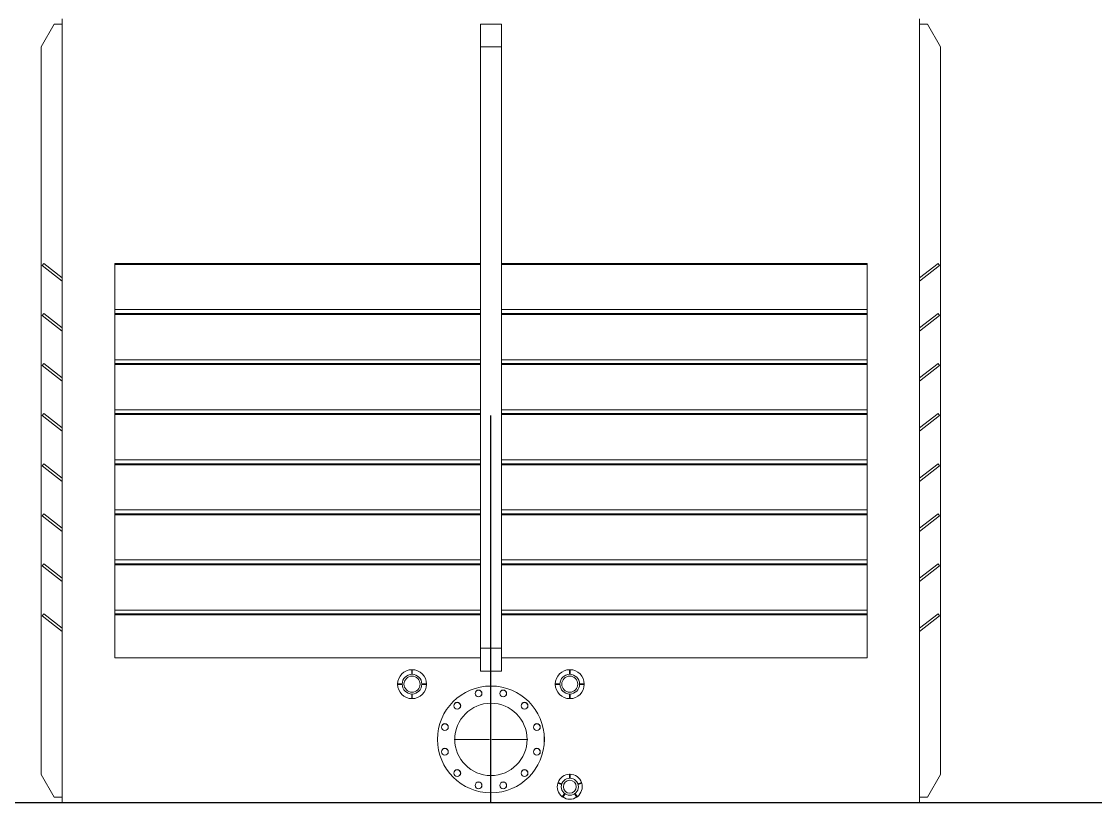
# Model space of a CAD drawing. Header units: millimetres. Extents: x 2513 to 2669, y 1505 to 1675.
# Drawn here: x 2524.615 to 2527.626, y 1509.008 to 1511.198 of the extents above; entities that cross this region are included whole.
import ezdxf

# ---------------------------------------------------------------- set-up
doc = ezdxf.new("R2010")
doc.units = ezdxf.units.MM

# ---------------------------------------------------------------- blocks, each defined once
blk = doc.blocks.new('SW_CENTERMARKSYMBOL_1')
at = {"color": 0, "linetype": 'Continuous', "lineweight": 0}
for p, q in [((0, 5), (0, 140)), ((-5, 0), (-140, 0)), ((0, 0), (-2.5, 0)), ((0, 0), (0, 2.5)), ((0, 0), (0, -2.5)), ((0, 0), (2.5, 0)), ((5, 0), (140, 0)), ((0, -5), (0, -140))]:
    blk.add_line(p, q, dxfattribs=at)

msp = doc.modelspace()

# ---------------------------------------------------------------- linework, layer by layer
at = {"color": 7, "linetype": 'Continuous', "lineweight": 15}
for p, q in [((2524.7289, 1511.2049), (2524.7289, 1509.0078)), ((2527.1325, 1511.2049), (2527.1325, 1509.0078)), ((2524.7067, 1511.1902), (2524.6699, 1511.1263)), ((2524.7067, 1511.1902), (2524.7289, 1511.1902)), ((2525.9012, 1511.1263), (2525.9012, 1511.1902)), ((2525.9012, 1511.1902), (2525.9601, 1511.1902)), ((2525.9601, 1511.1902), (2525.9601, 1511.1263)), ((2527.1546, 1511.1902), (2527.1325, 1511.1902)), ((2527.1914, 1511.1263), (2527.1546, 1511.1902)), ((2524.6699, 1509.0864), (2524.6699, 1511.1263)), ((2525.9601, 1511.1263), (2525.9012, 1511.1263)), ((2525.9012, 1511.1263), (2525.9012, 1509.4403)), ((2525.9601, 1509.4403), (2525.9601, 1511.1263)), ((2527.1914, 1509.0864), (2527.1914, 1511.1263)), ((2524.6727, 1510.5134), (2524.6772, 1510.5192)), ((2524.7289, 1510.4696), (2524.6727, 1510.5134)), ((2524.6772, 1510.5192), (2524.7289, 1510.4789)), ((2524.8763, 1510.5192), (2525.9012, 1510.5192)), ((2524.8763, 1510.5163), (2524.8763, 1510.5192)), ((2524.8763, 1510.5163), (2525.9012, 1510.5163)), ((2524.8763, 1510.4742), (2524.8763, 1510.5163)), ((2525.9601, 1510.5192), (2526.985, 1510.5192)), ((2525.9601, 1510.5163), (2526.985, 1510.5163)), ((2526.985, 1510.5163), (2526.985, 1510.5192)), ((2526.985, 1510.4742), (2526.985, 1510.5163)), ((2527.1841, 1510.5192), (2527.1325, 1510.4789)), ((2527.1325, 1510.4696), (2527.1886, 1510.5134)), ((2527.1886, 1510.5134), (2527.1841, 1510.5192)), ((2524.8763, 1510.4742), (2524.8763, 1510.3789)), ((2526.985, 1510.4742), (2526.985, 1510.3789)), ((2524.8763, 1510.3896), (2525.9012, 1510.3896)), ((2525.9601, 1510.3896), (2526.985, 1510.3896)), ((2524.6727, 1510.3731), (2524.6772, 1510.3789)), ((2524.7289, 1510.3292), (2524.6727, 1510.3731)), ((2524.6772, 1510.3789), (2524.7289, 1510.3386)), ((2524.8763, 1510.3789), (2525.9012, 1510.3789)), ((2524.8763, 1510.376), (2524.8763, 1510.3789)), ((2524.8763, 1510.376), (2525.9012, 1510.376)), ((2524.8763, 1510.3339), (2524.8763, 1510.376)), ((2525.9601, 1510.3789), (2526.985, 1510.3789)), ((2525.9601, 1510.376), (2526.985, 1510.376)), ((2526.985, 1510.376), (2526.985, 1510.3789)), ((2526.985, 1510.3339), (2526.985, 1510.376)), ((2527.1841, 1510.3789), (2527.1325, 1510.3386)), ((2527.1325, 1510.3292), (2527.1886, 1510.3731)), ((2527.1886, 1510.3731), (2527.1841, 1510.3789)), ((2524.8763, 1510.3339), (2524.8763, 1510.2385)), ((2526.985, 1510.3339), (2526.985, 1510.2385)), ((2524.6727, 1510.2327), (2524.6772, 1510.2385)), ((2524.6772, 1510.2385), (2524.7289, 1510.1982)), ((2524.8763, 1510.2493), (2525.9012, 1510.2493)), ((2524.8763, 1510.2385), (2525.9012, 1510.2385)), ((2524.8763, 1510.2356), (2524.8763, 1510.2385)), ((2524.8763, 1510.2356), (2525.9012, 1510.2356)), ((2524.8763, 1510.1935), (2524.8763, 1510.2356)), ((2525.9601, 1510.2493), (2526.985, 1510.2493)), ((2525.9601, 1510.2385), (2526.985, 1510.2385)), ((2525.9601, 1510.2356), (2526.985, 1510.2356)), ((2526.985, 1510.2356), (2526.985, 1510.2385)), ((2526.985, 1510.1935), (2526.985, 1510.2356)), ((2527.1841, 1510.2385), (2527.1325, 1510.1982)), ((2527.1886, 1510.2327), (2527.1841, 1510.2385)), ((2524.7289, 1510.1889), (2524.6727, 1510.2327)), ((2527.1325, 1510.1889), (2527.1886, 1510.2327)), ((2524.8763, 1510.1935), (2524.8763, 1510.0982)), ((2526.985, 1510.1935), (2526.985, 1510.0982)), ((2524.6727, 1510.0924), (2524.6772, 1510.0982)), ((2524.7289, 1510.0485), (2524.6727, 1510.0924)), ((2524.6772, 1510.0982), (2524.7289, 1510.0579)), ((2524.8763, 1510.1089), (2525.9012, 1510.1089)), ((2524.8763, 1510.0982), (2525.9012, 1510.0982)), ((2524.8763, 1510.0953), (2524.8763, 1510.0982)), ((2524.8763, 1510.0953), (2525.9012, 1510.0953)), ((2524.8763, 1510.0532), (2524.8763, 1510.0953)), ((2525.9601, 1510.1089), (2526.985, 1510.1089)), ((2525.9601, 1510.0982), (2526.985, 1510.0982)), ((2525.9601, 1510.0953), (2526.985, 1510.0953)), ((2526.985, 1510.0953), (2526.985, 1510.0982)), ((2526.985, 1510.0532), (2526.985, 1510.0953)), ((2527.1841, 1510.0982), (2527.1325, 1510.0579)), ((2527.1325, 1510.0485), (2527.1886, 1510.0924)), ((2527.1886, 1510.0924), (2527.1841, 1510.0982)), ((2524.8763, 1510.0532), (2524.8763, 1509.9578)), ((2526.985, 1510.0532), (2526.985, 1509.9578)), ((2524.8763, 1509.9686), (2525.9012, 1509.9686)), ((2525.9601, 1509.9686), (2526.985, 1509.9686)), ((2524.6727, 1509.952), (2524.6772, 1509.9578)), ((2524.7289, 1509.9082), (2524.6727, 1509.952)), ((2524.6772, 1509.9578), (2524.7289, 1509.9175)), ((2524.8763, 1509.9578), (2525.9012, 1509.9578)), ((2524.8763, 1509.9549), (2524.8763, 1509.9578)), ((2524.8763, 1509.9549), (2525.9012, 1509.9549)), ((2524.8763, 1509.9128), (2524.8763, 1509.9549)), ((2525.9601, 1509.9578), (2526.985, 1509.9578)), ((2525.9601, 1509.9549), (2526.985, 1509.9549)), ((2526.985, 1509.9549), (2526.985, 1509.9578)), ((2526.985, 1509.9128), (2526.985, 1509.9549)), ((2527.1841, 1509.9578), (2527.1325, 1509.9175)), ((2527.1325, 1509.9082), (2527.1886, 1509.952)), ((2527.1886, 1509.952), (2527.1841, 1509.9578)), ((2524.8763, 1509.9128), (2524.8763, 1509.8175)), ((2526.985, 1509.9128), (2526.985, 1509.8175)), ((2524.6727, 1509.8117), (2524.6772, 1509.8175)), ((2524.6772, 1509.8175), (2524.7289, 1509.7772)), ((2524.8763, 1509.8282), (2525.9012, 1509.8282)), ((2524.8763, 1509.8175), (2525.9012, 1509.8175)), ((2524.8763, 1509.8146), (2524.8763, 1509.8175)), ((2524.8763, 1509.8146), (2525.9012, 1509.8146)), ((2524.8763, 1509.7725), (2524.8763, 1509.8146)), ((2525.9601, 1509.8282), (2526.985, 1509.8282)), ((2525.9601, 1509.8175), (2526.985, 1509.8175)), ((2525.9601, 1509.8146), (2526.985, 1509.8146)), ((2526.985, 1509.8146), (2526.985, 1509.8175)), ((2526.985, 1509.7725), (2526.985, 1509.8146)), ((2527.1841, 1509.8175), (2527.1325, 1509.7772)), ((2527.1886, 1509.8117), (2527.1841, 1509.8175)), ((2524.7289, 1509.7678), (2524.6727, 1509.8117)), ((2527.1325, 1509.7678), (2527.1886, 1509.8117)), ((2524.8763, 1509.7725), (2524.8763, 1509.6772)), ((2526.985, 1509.7725), (2526.985, 1509.6772)), ((2524.6727, 1509.6713), (2524.6772, 1509.6772)), ((2524.7289, 1509.6275), (2524.6727, 1509.6713)), ((2524.6772, 1509.6772), (2524.7289, 1509.6368)), ((2524.8763, 1509.6879), (2525.9012, 1509.6879)), ((2524.8763, 1509.6772), (2525.9012, 1509.6772)), ((2524.8763, 1509.6742), (2524.8763, 1509.6772)), ((2524.8763, 1509.6742), (2525.9012, 1509.6742)), ((2524.8763, 1509.6321), (2524.8763, 1509.6742)), ((2525.9601, 1509.6879), (2526.985, 1509.6879)), ((2525.9601, 1509.6772), (2526.985, 1509.6772)), ((2525.9601, 1509.6742), (2526.985, 1509.6742)), ((2526.985, 1509.6742), (2526.985, 1509.6772)), ((2526.985, 1509.6321), (2526.985, 1509.6742)), ((2527.1841, 1509.6772), (2527.1325, 1509.6368)), ((2527.1325, 1509.6275), (2527.1886, 1509.6713)), ((2527.1886, 1509.6713), (2527.1841, 1509.6772)), ((2524.8763, 1509.6321), (2524.8763, 1509.5368)), ((2526.985, 1509.6321), (2526.985, 1509.5368)), ((2524.8763, 1509.5475), (2525.9012, 1509.5475)), ((2525.9601, 1509.5475), (2526.985, 1509.5475)), ((2524.6727, 1509.531), (2524.6772, 1509.5368)), ((2524.7289, 1509.4871), (2524.6727, 1509.531)), ((2524.6772, 1509.5368), (2524.7289, 1509.4965)), ((2524.8763, 1509.5368), (2525.9012, 1509.5368)), ((2524.8763, 1509.5339), (2524.8763, 1509.5368)), ((2524.8763, 1509.5339), (2525.9012, 1509.5339)), ((2524.8763, 1509.4918), (2524.8763, 1509.5339)), ((2525.9601, 1509.5368), (2526.985, 1509.5368)), ((2525.9601, 1509.5339), (2526.985, 1509.5339)), ((2526.985, 1509.5339), (2526.985, 1509.5368)), ((2526.985, 1509.4918), (2526.985, 1509.5339)), ((2527.1841, 1509.5368), (2527.1325, 1509.4965)), ((2527.1325, 1509.4871), (2527.1886, 1509.531)), ((2527.1886, 1509.531), (2527.1841, 1509.5368)), ((2524.8763, 1509.4918), (2524.8763, 1509.4133)), ((2526.985, 1509.4918), (2526.985, 1509.4133)), ((2525.9012, 1509.4403), (2525.9601, 1509.4403)), ((2525.9012, 1509.3764), (2525.9012, 1509.4403)), ((2525.9601, 1509.4403), (2525.9601, 1509.3764)), ((2524.8763, 1509.4133), (2525.9012, 1509.4133)), ((2525.9601, 1509.4133), (2526.985, 1509.4133)), ((2525.7087, 1509.3783), (2525.7087, 1509.3702)), ((2525.7087, 1509.3783), (2525.7102, 1509.3783)), ((2525.7087, 1509.3702), (2525.7102, 1509.3702)), ((2525.7087, 1509.3702), (2525.7087, 1509.3672)), ((2525.7102, 1509.3783), (2525.7102, 1509.3702)), ((2525.7102, 1509.3702), (2525.7102, 1509.3672)), ((2525.9601, 1509.3764), (2525.9012, 1509.3764)), ((2526.1511, 1509.3783), (2526.1511, 1509.3702)), ((2526.1511, 1509.3783), (2526.1526, 1509.3783)), ((2526.1511, 1509.3702), (2526.1526, 1509.3702)), ((2526.1511, 1509.3702), (2526.1511, 1509.3672)), ((2526.1526, 1509.3783), (2526.1526, 1509.3702)), ((2526.1526, 1509.3702), (2526.1526, 1509.3672)), ((2525.6708, 1509.3388), (2525.6708, 1509.3403)), ((2525.6708, 1509.3403), (2525.6788, 1509.3403)), ((2525.6708, 1509.3388), (2525.6788, 1509.3388)), ((2525.6788, 1509.3403), (2525.6788, 1509.3388)), ((2525.6818, 1509.3403), (2525.6788, 1509.3403)), ((2525.6788, 1509.3388), (2525.6818, 1509.3388)), ((2525.7401, 1509.3403), (2525.7371, 1509.3403)), ((2525.7371, 1509.3388), (2525.7401, 1509.3388)), ((2525.7401, 1509.3388), (2525.7401, 1509.3403)), ((2525.7482, 1509.3403), (2525.7401, 1509.3403)), ((2525.7482, 1509.3388), (2525.7401, 1509.3388)), ((2525.7482, 1509.3403), (2525.7482, 1509.3388)), ((2526.1131, 1509.3388), (2526.1131, 1509.3403)), ((2526.1131, 1509.3403), (2526.1212, 1509.3403)), ((2526.1131, 1509.3388), (2526.1212, 1509.3388)), ((2526.1212, 1509.3403), (2526.1212, 1509.3388)), ((2526.1242, 1509.3403), (2526.1212, 1509.3403)), ((2526.1212, 1509.3388), (2526.1242, 1509.3388)), ((2526.1825, 1509.3403), (2526.1795, 1509.3403)), ((2526.1795, 1509.3388), (2526.1825, 1509.3388)), ((2526.1825, 1509.3388), (2526.1825, 1509.3403)), ((2526.1906, 1509.3403), (2526.1825, 1509.3403)), ((2526.1906, 1509.3388), (2526.1825, 1509.3388)), ((2526.1906, 1509.3403), (2526.1906, 1509.3388)), ((2525.7087, 1509.3089), (2525.7087, 1509.3119)), ((2525.7102, 1509.3089), (2525.7087, 1509.3089)), ((2525.7087, 1509.3008), (2525.7087, 1509.3089)), ((2525.7102, 1509.3008), (2525.7087, 1509.3008)), ((2525.7102, 1509.3089), (2525.7102, 1509.3119)), ((2525.7102, 1509.3008), (2525.7102, 1509.3089)), ((2526.1511, 1509.3089), (2526.1511, 1509.3119)), ((2526.1526, 1509.3089), (2526.1511, 1509.3089)), ((2526.1511, 1509.3008), (2526.1511, 1509.3089)), ((2526.1526, 1509.3008), (2526.1511, 1509.3008)), ((2526.1526, 1509.3089), (2526.1526, 1509.3119)), ((2526.1526, 1509.3008), (2526.1526, 1509.3089)), ((2524.6699, 1509.0864), (2524.7067, 1509.0225)), ((2526.1183, 1509.0621), (2526.1188, 1509.0635)), ((2526.1183, 1509.0621), (2526.1259, 1509.0596)), ((2526.1188, 1509.0635), (2526.1264, 1509.061)), ((2526.1259, 1509.0596), (2526.1264, 1509.061)), ((2526.1259, 1509.0596), (2526.1288, 1509.0587)), ((2526.1264, 1509.061), (2526.1293, 1509.0601)), ((2526.1288, 1509.0587), (2526.1293, 1509.0601)), ((2526.1511, 1509.087), (2526.1511, 1509.079)), ((2526.1518, 1509.087), (2526.1511, 1509.087)), ((2526.1526, 1509.079), (2526.1511, 1509.079)), ((2526.1511, 1509.079), (2526.1511, 1509.076)), ((2526.1526, 1509.076), (2526.1511, 1509.076)), ((2526.1526, 1509.087), (2526.1518, 1509.087)), ((2526.1526, 1509.087), (2526.1526, 1509.079)), ((2526.1526, 1509.079), (2526.1526, 1509.076)), ((2526.1773, 1509.061), (2526.1744, 1509.0601)), ((2526.1777, 1509.0596), (2526.1749, 1509.0587)), ((2526.1849, 1509.0635), (2526.1773, 1509.061)), ((2526.1773, 1509.061), (2526.1777, 1509.0596)), ((2526.1854, 1509.0621), (2526.1777, 1509.0596)), ((2526.1849, 1509.0635), (2526.1854, 1509.0621)), ((2527.1546, 1509.0225), (2527.1914, 1509.0864)), ((2526.1307, 1509.0241), (2526.1354, 1509.0306)), ((2526.1319, 1509.0232), (2526.1366, 1509.0297)), ((2526.1354, 1509.0306), (2526.1372, 1509.0331)), ((2526.1366, 1509.0297), (2526.1354, 1509.0306)), ((2526.1366, 1509.0297), (2526.1384, 1509.0322)), ((2526.1372, 1509.0331), (2526.1384, 1509.0322)), ((2526.1665, 1509.0331), (2526.1653, 1509.0322)), ((2526.1671, 1509.0297), (2526.1653, 1509.0322)), ((2526.1683, 1509.0306), (2526.1665, 1509.0331)), ((2526.1683, 1509.0306), (2526.1671, 1509.0297)), ((2526.1718, 1509.0232), (2526.1671, 1509.0297)), ((2526.173, 1509.0241), (2526.1683, 1509.0306)), ((2524.7067, 1509.0225), (2524.7289, 1509.0225)), ((2524.7289, 1509.0078), (2527.1325, 1509.0078)), ((2526.1319, 1509.0232), (2526.1307, 1509.0241)), ((2526.173, 1509.0241), (2526.1718, 1509.0232)), ((2527.1546, 1509.0225), (2527.1325, 1509.0225))]:
    msp.add_line(p, q, dxfattribs=at)
for p, q in [((2525.9307, 1509.0078), (2525.9307, 1510.0931)), ((2525.9307, 1509.0078), (2525.9307, 1509.8023)), ((2522.1057, 1509.0078), (2537.2557, 1509.0078)), ((2522.1057, 1509.0078), (2525.9307, 1509.0078)), ((2525.9307, 1509.0078), (2529.7557, 1509.0078))]:
    msp.add_line(p, q)
for centre, radius in [((2525.7095, 1509.3396), 0.0406), ((2525.7095, 1509.3396), 0.0276), ((2525.7095, 1509.3396), 0.0225), ((2526.1518, 1509.3396), 0.0406), ((2526.1518, 1509.3396), 0.0276), ((2526.1518, 1509.3396), 0.0225), ((2525.9307, 1509.1847), 0.1498), ((2525.9307, 1509.1847), 0.1497), ((2525.8961, 1509.3136), 0.00958), ((2525.8961, 1509.3136), 0.00936), ((2525.9652, 1509.3136), 0.00958), ((2525.9652, 1509.3136), 0.00936), ((2525.8363, 1509.2791), 0.00958), ((2525.8363, 1509.2791), 0.00936), ((2525.9307, 1509.1847), 0.1014), ((2526.025, 1509.2791), 0.00958), ((2526.025, 1509.2791), 0.00936), ((2525.8017, 1509.2193), 0.00958), ((2525.8018, 1509.2192), 0.00936), ((2526.0596, 1509.2193), 0.00958), ((2526.0595, 1509.2192), 0.00936), ((2525.8017, 1509.1502), 0.00958), ((2525.8018, 1509.1502), 0.00936), ((2526.0596, 1509.1502), 0.00958), ((2526.0595, 1509.1502), 0.00936), ((2525.8363, 1509.0904), 0.00958), ((2525.8363, 1509.0904), 0.00936), ((2526.025, 1509.0904), 0.00958), ((2526.025, 1509.0904), 0.00936), ((2525.8961, 1509.0558), 0.00958), ((2525.8961, 1509.0559), 0.00936), ((2525.9652, 1509.0558), 0.00958), ((2525.9652, 1509.0559), 0.00936), ((2526.1518, 1509.052), 0.024), ((2526.1518, 1509.052), 0.0181)]:
    msp.add_circle(centre, radius, dxfattribs=at)
for start, end in [(163.2062, 232.7938), (91.2062, 160.7938), (19.2062, 88.7938), (307.2062, 16.7938), (235.2062, 304.7938)]:
    msp.add_arc((2526.1518, 1509.052), 0.035, start, end, dxfattribs=at)

# ---------------------------------------------------------------- block references
at = {"color": 7, "linetype": 'Continuous', "lineweight": 0, "xscale": 0.0007373010975371568, "yscale": 0.0007373010975371568, "zscale": 0.0007373010975371568}
msp.add_blockref('SW_CENTERMARKSYMBOL_1', (2525.9307, 1509.1847), dxfattribs=at)

doc.saveas('drawing.dxf')
